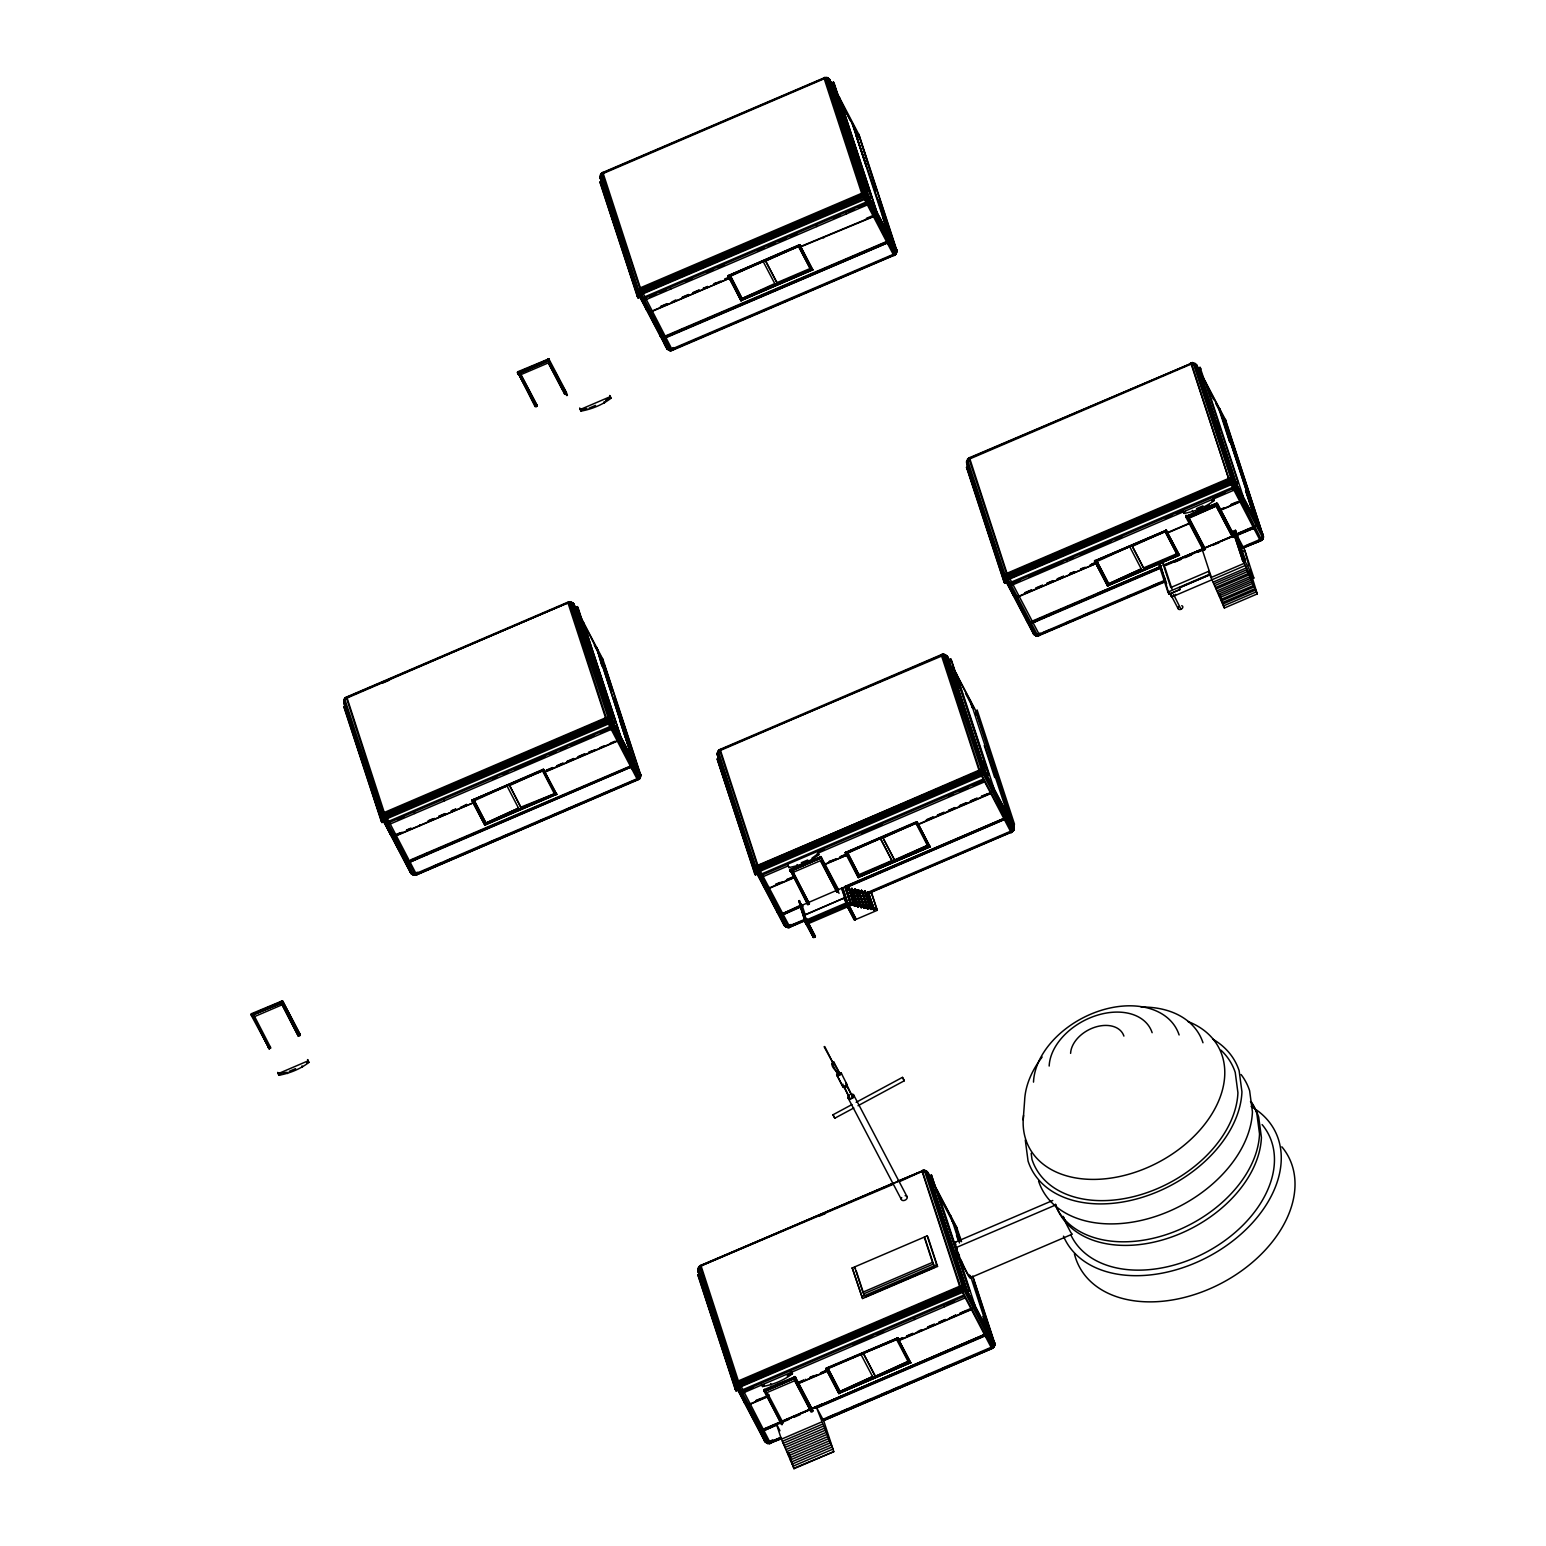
<?xml version="1.0" encoding="UTF-8"?>
<svg xmlns="http://www.w3.org/2000/svg" width="1546" height="1546" viewBox="0 0 1546 1546"><rect width="100%" height="100%" fill="white"/><g stroke="black" fill="none" stroke-linecap="round" stroke-linejoin="round"><path stroke-width="1.5" d="M570.629 602.225L567.826 602.186L346.729 696.956L384.278 812.539L416.666 874.862L639.851 778.585L611.018 721.808L605.568 717.827L383.157 812.964L381.514 817.505L410.308 872.35C412.647 875.751 419.72 875.133 412.318 874.031L383.524 819.167C382.403 817.911 383.331 811.302 384.819 813.351L606.399 718.368L569.411 603.23L567.749 602.843L345.802 698.541L344.004 702.27M603.616 173.635L602.843 172.34L640.411 288.039L671.853 349.125C672.993 352.159 673.534 347.637 671.254 349.454M855.498 905.666L854.204 903.888L851.402 905.376L850.261 903.386L851.614 905.28L846.435 888.737L851.286 904.777M850.551 892.313L855.382 905.917L854.281 905.821L849.488 889.414L854.764 905.318C855.576 904.391 851.769 906.362 857.334 904.526M857.895 906.942L851.981 888.39L858.494 906.748L860.716 905.338L855.421 889.143L861.083 907.521L856.291 890.805M856.252 890.747L861.509 907.541L855.982 890.689M864.968 907.985L863.808 905.84L864.716 908.159M863.943 907.637C863.48 907.811 869.432 907.328 869.741 907.463L864.736 890.979L871.364 909.338L864.736 890.979M870.321 907.483L870.997 909.531L864.485 891.153L870.34 907.251L867.113 908.604L868.272 908.372M868.118 908.623L862.32 892.003L868.06 908.719M862.668 892.042L867.615 908.062L870.05 907.483L867.789 908.874M874.34 910.092L872.968 907.773L874.727 909.512L873.761 910.13L874.727 909.512L873.432 907.773L874.746 909.55L873.548 909.937L874.63 909.357M873.819 910.15L874.379 909.879M299.963 1035.472L282.493 1001.847L251.921 1014.466L269.313 1048.806L251.36 1015.471L251.65 1013.635L282.435 1000.822L299.943 1033.907L298.378 1036.245L281.43 1003.412L298.378 1036.245M412.666 874.804L381.92 818.259L381.959 815.283L384.278 812.539L385.766 819.148L415.758 875.171M518.007 371.678L518.123 373.842L518.007 371.678L548.791 358.885L566.59 392.781M601.471 659.891L600.969 657.862L602.843 659.678L601.974 662.79M1011.2 832.637C1009.48 830.279 1015.258 832.212 1013.229 829.062L984.435 774.217L978.695 770.352L1011.2 832.637L1011.528 830.724L978.985 770.237L941.649 656.084C941.379 652.605 947.118 654.615 947.601 657.089L984.995 771.435L983.681 775.106L760.342 871.171L755.337 870.669L755.376 867.692L757.733 864.91L720.146 749.366L942.171 654.306L947.196 656.335L949.843 661.34M812.964 1410.957L795.282 1377.563L764.729 1390.279L782.295 1424.639L764.652 1390.279L764.207 1391.458L764.4 1389.467L795.185 1376.674L812.983 1410.59M790.798 870.862L790.199 869.412L820.984 856.619L838.492 889.684M833.468 82.112L870.862 196.477L869.103 197.231L831.729 82.866L833.468 82.112L834.299 83.697L832.54 84.45L859.112 135.043L859.016 137.903L858.687 134.289L857.102 133.362L857.586 135.391M1186.149 515.224L1186.091 517.33L1185.763 515.494M846.28 888.776L851.092 904.99M518.2 372.953L536.133 406.753L517.929 372.857L518.799 373.765L548.675 360.972L548.791 358.885M794.76 1376.578L794.876 1378.375L764.613 1391.245L764.729 1390.279L764.729 1391.671L764.4 1389.467M808.075 904.565L790.47 870.263L808.326 904.487C810.065 901.163 804.751 906.246 809.408 903.811L792.46 870.978L809.408 903.811M1204.044 550.376L1186.42 516.016L1204.199 550.125M853.798 903.386L849.585 889.626L851.923 888.621L858.648 906.574L857.605 906.188M862.397 891.984L867.19 908.333L870.166 907.115M870.649 908.623L873.49 907.811L874.302 910.092M600.254 178.66L600.041 176.882C602.399 175.645 602.534 171.026 602.515 174.234L600.138 177.771L602.496 182.911L600.737 183.665L638.111 298.011L639.87 297.276M701.555 1266.561L700.454 1267.16L699.932 1265.71L922.44 1171.153L899.888 1181.473M720.262 749.404L718.6 750.235L718.851 751.897L719.277 749.694L720.9 750.544M968.144 460.244L967.757 458.949L969.825 458.196M485.483 823.728L484.845 825.178L484.826 823.554L518.644 808.075L485.85 823.071L473.888 799.958L485.579 822.221M555.458 794.258L543.013 770.816L543.535 769.386L556.753 794.354L555.207 794.026M741.616 299.383L740.978 300.697L740.959 299.074M811.592 269.777L799.147 246.336L799.823 244.925L812.867 269.854L811.264 269.429M839.555 1392.173L838.937 1393.622L838.898 1391.999L872.717 1376.5L839.922 1391.497L827.96 1368.403L839.652 1390.666M894.361 859.557L882.631 837.198L894.632 860.388L927.561 845.353L858.243 875.964L858.146 877.471L930.17 846.764L929.088 845.662M929.88 846.937L916.527 821.738L845.16 852.619L858.262 877.587L858.9 876.138L928.547 846.338L930.016 846.899L917.049 821.796L930.016 846.899M929.069 846.783L916.43 823.226L917.165 821.912L845.16 852.735L846.551 852.638L858.919 876.447M1108.211 584.62L1107.516 585.915L1094.51 560.889L1166.418 530.162L1165.781 531.669L1178.187 555.014L1179.424 555.188L1178.381 554.009L1143.943 568.735L1131.923 545.545L1143.943 568.735M1166.496 530.549L1094.529 561.198L1166.476 530.259M850.706 902.961L847.981 903.56L850.165 903.347M864.485 908.198L863.596 905.995L860.755 907.386L861.934 907.019L856.136 890.689L860.909 907.521L863.77 905.917L858.532 890.09M865.064 891.153L870.147 907.309C863.885 907.019 868.021 906.632 867.596 907.908M874.34 909.357L867.944 891.636L873.219 908.526L870.842 908.681L865.605 892.641L871.268 909.377M602.573 658.789L602.863 662.268L602.979 659.543L573.779 603.926L570.319 601.877L567.884 603.597M1225.012 424.106L1225.707 420.299L1196.488 364.682L1192.295 362.556L1190.613 364.354L967.603 459.838L966.849 463.916L1005.654 580.948L1003.895 581.702L1004.726 583.267L1006.465 582.513M251.766 1015.799L251.901 1014.427L269.545 1048.787M764.323 1390.646L764.516 1391.632M789.948 871.016L790.76 871.577L790.199 869.412M1203.812 550.415L1186.439 516.074L1186.033 517.137M851.904 888.39L857.218 904.816L854.783 905.473L857.16 905.318M547.883 358.885L566.86 395.621L548.386 359.619L517.891 373.591L517.794 371.794M672.22 348.72L670.288 350.691L666.848 348.604L637.648 293.006L637.764 290.204L640.334 287.827L861.644 193.308L865.335 193.521L867.828 195.414L896.622 250.278C896.603 253.525 893.124 257.409 895.192 253.061L866.398 198.197L861.682 193.327L824.308 78.981L824.868 77.397L827.226 78.402M719.644 758.893L717.151 753.849L719.219 750.95L941.166 655.253L942.828 655.639L979.816 770.778L756.748 865.702L756.033 871.229L784.827 926.093L789.175 927.581L784.151 925.513L754.931 869.915C754.525 862.707 760.052 865.451 760.342 871.171L789.871 927.136L803.437 920.972M823.651 1420.581L833.796 1451.655L793.987 1468.7L793.079 1466.188L832.908 1449.143L816.249 1406.957L823.612 1420.658L991.856 1348.653C990.773 1347.262 996.552 1347.281 994.561 1343.203L965.767 1288.34L963.293 1286.446L959.602 1286.253L738.37 1380.926L736.514 1384.114L736.688 1387.245L765.483 1442.109L767.531 1443.539L769.522 1443.442L764.806 1441.529L735.587 1385.931L735.703 1383.129L738.292 1380.752L700.918 1265.42L698.753 1268.802L699.507 1267.913C702.483 1262.502 695.256 1271.643 699.604 1274.252L736.998 1388.617L742.409 1389.873L963.699 1295.162L964.105 1296.418L742.814 1391.129L742.409 1389.873M1228.007 478.7L1259.739 539.67C1260.821 542.859 1263.836 538.143 1263.488 536.365L1234.423 480.671L1231.93 478.777L1228.297 478.584L1007.026 573.257L1006.253 579.924L1036.168 635.87L1038.468 635.928L1039.047 634.362L1036.245 635.696L1033.443 633.86L1004.243 578.262L1004.359 575.46L1006.929 573.083L969.439 457.577M573.218 603.23L611.578 719.025L640.373 773.889C642.846 776.479 636.566 781.677 638.711 778.256M894.844 253.757L896.506 249.389L867.712 194.545L829.738 79.464L827.168 77.455L601.935 174.041L599.867 176.94L637.648 293.006L640.72 294.784L864.349 199.569L867.151 197.308L867.712 194.545C862.05 189.829 860.697 194.893 865.451 198.97L894.767 255.264M979.565 770.971C977.768 768.71 984.551 769.348 984.995 771.435L1013.79 826.298L1013.616 830.318C1009.055 831.613 1013.577 832.869 1012.495 829.951L983.681 775.106C978.328 770.894 979.275 767.802 985.111 772.324L1013.905 827.168L1013.268 830.994M822.762 1419.383L991.083 1347.339L993.885 1345.097L994.445 1342.315L994.271 1346.353L991.72 1347.3L993.402 1347.648L993.15 1345.986L964.337 1291.123L959.602 1286.233L922.247 1171.907L922.827 1170.322L928.257 1173.105L965.651 1287.47L994.774 1344.885M1242.675 548.018C1243.081 546.53 1266.019 540.25 1260.319 539.168L1262.927 538.665L1263.101 534.645C1261.749 542.588 1261.343 541.602 1263.101 534.645L1234.307 479.801L1196.913 365.436L1192.295 362.556M383.756 821.757L381.997 822.511L381.166 820.926L343.772 706.58L345.531 705.826C340.622 703.237 349.299 693.999 344.951 699.642L382.268 813.776L383.852 814.761L606.148 719.876L607.945 717.189L570.609 603.037L568.754 601.896L568.174 603.462L605.568 717.827L610.264 722.697L639.078 777.541L639.464 778.855L637.648 778.875L640.199 777.909L640.373 773.889L639.329 779.223L637.628 778.875L638.749 778.488L416.763 874.224L412.821 874.707M876.215 190.448L858.687 134.289M894.825 254.24L896.506 249.389L896.835 251.959M865.818 893.221L1010.427 831.323L1013.229 829.062L1013.79 826.298L1014.118 828.849M972.763 1275.991L994.716 1343.184L993.634 1346.856M1224.934 423.913L1225.978 421.15M1225.939 422.097L1263.333 536.443L1225.707 420.299L1223.698 418.618L1225.572 420.435L1225.63 423.14M895.984 254.085L867.151 197.308L861.644 193.327L867.635 196.361L896.429 251.225L895.984 254.085L893.762 254.375M978.985 770.237L984.918 773.271L1013.712 828.115L1013.616 830.318M697.922 1270.715L735.587 1385.931L738.679 1387.709L962.288 1292.495L965.091 1290.234L965.651 1287.47C959.061 1284.011 959.718 1286.175 965.574 1289.287L994.368 1344.15L994.271 1346.353M866.939 906.652L867.557 908.874L861.682 890.341L867.808 908.546C868.253 904.874 862.069 909.705 864.716 907.367M871.48 909.029C867.731 910.362 877.007 906.265 871.152 908.719L865.876 892.699M269.313 1048.806L251.65 1013.635M517.601 371.948L535.129 406.656M807.63 904.584L789.967 869.528L789.929 870.688M781.522 1424.446L764.188 1389.583L764.149 1390.743M813.312 937.378L813.621 935.852L815.36 936.026L813.312 937.378L805.64 923.291L800.673 905.202L803.437 913.068M858.687 906.439L857.392 904.603L854.281 905.995L855.479 905.743L848.696 887.752L853.663 904.603L848.619 887.771L854.107 904.062C848.889 906.922 853.875 902.632 855.344 906.033M851.44 905.26L854.068 904.391M855.093 906.246L849.778 889.414L855.093 905.879L857.141 904.661L858.436 906.787M855.073 905.608L849.643 889.394L854.416 905.801L857.18 904.951L851.633 888.757M858.049 890.052L865.006 907.869M861.605 907.483L855.131 889.279L852.696 890.071L857.682 906.845L852.928 890.032L858.301 906.072C857.199 908.024 861.064 903.618 861.547 906.903M864.465 891.346L869.664 907.212C875.596 910.961 873.838 908.932 874.302 909.84L868.717 893.298M864.523 908.004L866.823 906.826L861.605 890.322M866.34 907.096L863.963 908.043M873.954 909.879L867.866 891.655L873.529 907.85L870.282 909.009L871.384 909.261M860.6 905.57L857.528 906.343L852.928 890.032M858.243 889.704L863.905 906.188L861.103 907.599L863.943 906.014L858.629 889.974M602.979 659.543L640.643 774.759L639.6 777.503M846.28 1084.094L847.285 1085.099L842.899 1086.973L836.637 1074.586L841.024 1072.692L841.43 1073.948L840.232 1074.103L833.7 1061.967C826.588 1066.16 844.56 1076.75 838.531 1075.243M834.396 1062.972L833.7 1061.967M895.443 254.394L896.777 250.239L859.112 135.043M952.723 666.886L976.396 711.952L1014.06 827.168L1012.128 830.666M994.716 1343.165L993.672 1345.928M603.23 172.939L601.993 174.427L640.141 289.063L861.798 194.332L862.823 192.786L825.545 78.749L824.173 77.822L602.863 172.456L600.041 176.882L639.039 295.692L637.3 296.446L638.111 298.011M717.421 754.68L717.615 753.733C722.678 744.573 714.078 756.149 719.779 759.82M966.849 463.916L966.926 462.08C968.318 456.167 970.25 458.911 966.579 463.046L1004.243 578.262L1007.316 580.04L1230.945 484.806L1233.747 482.565L1234.307 479.801C1228.645 475.086 1227.292 480.149 1232.046 484.227L1261.188 540.482M858.474 889.684L864.369 908.024L863.789 906.458M1023.201 1119.961L1024.631 1100.52A96.065 65.763 -27.7 0 1 1042.139 1057.02M857.991 906.922L860.407 905.396L854.861 889.221L860.542 905.164M1190.98 363.445L1228.877 479.318L1191.193 362.885L1196.913 365.436M663.447 338.709C662.171 341.666 668.838 355.02 672.452 349.106L671.351 349.667M1003.779 818.491L842.841 887.713L848.252 904.081L846.899 904.719L850.474 902.903L845.353 886.283L1003.779 818.491L1004.32 819.515L845.778 887.848M867.287 908.236L861.547 890.573L859.209 891.578L864.195 907.831L859.499 891.443M917.145 822.395L845.333 852.967M826.492 1368.481L897.298 1339.358L897.782 1337.85L826.337 1368.075L839.323 1393.255M1108.289 582.997L1096.597 560.715L1108.579 583.828L1141.354 568.831L1107.554 584.311L1107.516 585.915L1179.482 555.111L1107.458 585.818M922.537 1170.573L925.107 1170.38L927.851 1172.37L957.051 1227.968L956.356 1231.775M855.344 889.066L861.566 907.251L860.6 905.183L857.914 905.879M861.373 907.251L863.615 906.033L858.069 889.858M870.282 907.173L870.92 908.623M873.761 909.512L876.563 908.874L877.316 910.285L856.233 919.31L848.967 905.164L847.034 906.439M867.113 906.826L861.451 890.361L866.533 906.826M860.446 905.608L854.861 889.221M299.769 1035.627L282.705 1001.653L251.921 1014.466L252.211 1015.799M282.242 1000.764L282.319 1002.929L251.669 1015.393M343.734 701.44L344.661 698.444L346.884 697.381L568.368 602.727M410.192 871.48L410.386 870.533M549.332 360.334L548.134 359.735L567.421 395.177M548.869 359.638L548.366 358.788M601.993 172.785L601.065 175.142L638.401 289.295L641.281 289.952L863.441 194.622L864.059 192.69L826.743 78.556C821.506 77.841 827.999 78.402 830.318 80.179L827.806 77.841L823.883 78.363L603.017 172.881L599.867 176.94L602.341 182.003M666.21 346.787L667.408 349.319L670.288 350.691M717.151 753.849L720.301 749.791L942.19 655.833M717.75 751.53L755.047 867.113L758.989 868.04L981.633 772.382L982.541 769.753L945.186 655.523L943.736 654.287L941.301 656.006M896.622 250.278L893.144 254.414L670.693 349.512L667.543 349.183L638.749 294.32C637.474 293.064 639.58 286.435 640.933 288.87L640.701 287.923M896.893 251.109L896.332 253.428M698.27 1269.749L699.275 1266.58L893.259 1184.294M783.609 923.89L784.189 921.783M806.22 922.44L806.703 923.89L808.094 922.208M838.55 890.863L820.308 856.561M821.525 858.069L820.056 856.639L839.053 893.356M821.255 857.759L790.644 870.63M824.115 1046.661L833.139 1063.3L824.714 1046.526M1193.821 363.658L1191.096 363.484L969.613 458.138L966.463 462.196L968.956 467.259M794.509 1376.616L795.494 1378.51L794.277 1376.694M795.069 1377.95L812.307 1411.595L795.011 1377.409L764.922 1390.936M1032.921 632.237L1033.482 630.13M1186.42 517.234L1216.837 504.518L1216.528 503.3L1234.288 537.216L1217.224 503.262L1234.752 536.481M1234.616 536.887L1216.779 503.146L1186.342 516.77M1217.011 503.455L1217.398 504.073M1263.217 535.515L1260.84 539.071L1241.457 547.497M1262.927 538.665L1263.43 537.196L1234.23 481.618L1228.297 478.584L1233.747 482.565L1262.541 537.409L1262.58 539.341L1260.357 539.631L1263.333 536.443M873.239 908.488L867.692 891.81L873.181 907.908M848 903.637L850.3 902.98L845.237 886.457L846.628 889.452M865.605 892.641L870.746 909.28L870.359 907.309M852.851 890.032L858.243 906.826M870.572 909.203L873.219 908.178M858.185 906.285L852.774 890.052L857.701 906.864M543.69 770.198L471.743 800.306L543.11 769.328L556.27 794.528M789.175 927.581L759.183 871.558L757.695 864.948L758.023 871.693L786.817 926.556L789.349 926.846M517.871 372.76L517.949 373.765M850.358 902.806L844.908 886.65L850.145 902.671M1262.328 538.259L1263.314 536.385M251.438 1013.751L251.592 1015.722M834.376 1062.991L832.618 1064.092M1108.057 585.393L1094.993 560.406M897.685 1338.817L826.55 1369.273M1011.007 830.82L1013.751 829.661L1014.06 827.168M854.281 904.159L848.406 887.984M870.05 907.56L870.785 908.913M861.354 906.671L863.538 905.975M639.58 777.271L640.604 775.628L603.984 663.678M345.106 698.753L344.198 701.324L345.183 697.826L346.729 696.821L347.483 698.135M967.757 458.949L968.782 458.08M1030.795 626.246L1034.003 634.575L1039.009 634.343L1038.178 635.754L1036.129 634.904L1007.316 580.04L1006.929 573.083L1039.492 634.981L1035.549 635.464M858.668 877.22L845.681 852.059M602.534 173.152L600.331 176.824M344.661 698.444L344.12 703.14M548.791 360.044L548.907 360.856M549.062 360.025L518.799 373.765M896.699 252.017L893.917 255.728L861.393 193.443M717.344 752.941L720.591 750.467M717.615 753.733L717.808 751.356L720.301 750.583L718.619 750.564L718.368 752.052L755.685 866.185L757.269 867.171L979.565 772.285L981.362 769.599L944.026 655.446C938.809 654.75 945.302 655.291 947.601 657.089M719.586 750.235L757.424 865.973L978.695 770.352M838.203 891.211L821.042 857.644L790.914 871.326M854.262 918.711L854.957 920.005L855.962 918.517M699.275 1266.58L736.34 1382.221L739.22 1382.878L961.38 1287.547L962.018 1285.615L924.682 1171.482L923.117 1170.496L700.241 1266.271L737.229 1381.409L738.891 1381.795L960.472 1286.813L922.344 1171.114M1011.78 831.632L1012.997 829.7L1012.746 831.304M1013.983 828.927L1011.065 831.265M794.547 1377.525L812.713 1411.324M994.658 1344.943L992.184 1347.861M864.523 907.347L859.112 891.366M640.199 777.909L640.643 774.759M823.438 1420.523L992.725 1348.189L959.641 1286.253L965.091 1290.234L993.885 1345.097L993.402 1347.32M757.695 864.948L756.941 871.577L785.735 926.441L787.59 927.6M789.6 870.05L790.489 870.688M956.046 1231.215L956.935 1228.104L955.042 1226.287M741.462 300.137L728.011 275.575L740.978 300.697L812.81 269.642L811.785 268.753L741.964 298.571L730.002 275.478M909.28 1362.47L910.826 1362.78L909.879 1362.084M600.524 175.123L600.795 173.964M967.39 459.22L969.613 458.93L967.931 458.911L967.661 460.399L1004.997 574.532L1006.581 575.518L1228.877 480.632L1230.674 477.946L1193.338 363.812L1191.193 362.885M698.734 1266.889L697.806 1269.865L735.355 1384.114L737.113 1385.583L740.09 1385.216L963.119 1289.345L964.24 1286.137L926.866 1171.849C920.662 1168.834 921.435 1171.81 928.257 1173.105M567.749 602.843L345.029 698.174M1190.459 363.136L1192.662 363.793M921.957 1172.023L921.918 1170.612M416.666 874.862L416.802 874.05M770.874 1442.476L769.831 1443.597L768.633 1442.437L739.838 1387.574L738.292 1380.752L770.198 1442.747L781.619 1438.63M300.214 1034.738L299.557 1035.743L281.797 1001.692L282.628 1002.484L252.056 1015.393M839.149 97.031L876.543 211.377L873.181 216.401L800.345 246.626M800.499 246.935L873.335 216.711L876.717 211.686L839.323 97.34L838.145 97.842M683.1 328.525L665.882 337.743L887.153 243.012L890.535 238.007L852.542 123.912M917.628 823.535L918.073 824.675L990.638 793.62L994.001 788.595L956.452 673.94L955.273 674.442L956.607 674.249M1004.456 819.94L1007.818 814.916L969.883 699.526L972.086 707.662M1013.5 825.719L1014.485 824.25L977.091 709.904M1218.441 509.832L1218.866 510.992L1239.95 501.967L1243.313 496.942L1205.745 382.287L1204.585 382.79M1235.467 536.114L1253.748 528.268L1257.13 523.263L1219.736 408.917L1229.611 441.17M902.458 1337.773L898.284 1339.551L898.728 1340.691L971.294 1309.636L974.656 1304.611L937.108 1189.956L935.929 1190.459M816.79 1408L985.092 1335.937L988.474 1330.932L970.521 1276.049M730.524 794.277L730.446 795.262M859.19 891.346L864.736 907.483M857.45 904.874L851.827 888.409L856.986 904.7M570.107 601.838C564.966 604.641 573.025 601.665 574.184 604.679M1191.753 362.827L1190.613 364.354M1039.028 634.362L1036.168 635.87M415.932 874.437L411.951 874.36M600.524 174.466L602.186 172.843M894.496 254.742L896.255 253.602M638.942 779.339L640.121 778.082M968.898 458.582L1006.736 574.32L1228.877 479.318M820.965 857.779L790.721 870.862M801.659 908.159L803.611 913.203M810.375 922.228L808.345 922.247M1012.359 831.748L1013.538 830.492M1261.092 539.979L1262.85 538.839M764.806 1441.529L768.633 1442.437L772.614 1439.809M992.435 1347.648L823.148 1420.078M993.015 1347.783L994.194 1346.527M728.92 276.56L727.876 275.826L799.224 244.828L812.404 270.028M1107.767 585.857L1094.607 560.831L1107.67 585.915M1179.482 555.111L1165.839 530.085L1178.999 555.285M639.658 777.947L640.237 776.498M993.73 1346.373L973.4 1281.074M993.653 1345.716L994.677 1344.054L972.994 1277.827M846.358 888.757L851.112 905.338M877.316 910.285L872.041 894.168L871.287 892.738L868.968 893.279M941.881 654.538L947.196 656.335M605.626 400.433L610.496 397.051L609.665 395.486L610.902 398.308C602.244 404.917 591.77 409.168 581.045 411.101L579.789 408.26L581.045 411.101M308.021 1060.885L278.145 1073.678L277.739 1072.402L278.976 1075.243C289.701 1073.311 300.175 1069.078 308.852 1062.469L307.596 1059.628L308.852 1062.469M1225.031 492.556L1212.818 497.793L1214.054 500.614C1205.378 507.223 1194.903 511.475 1184.178 513.407L1182.941 510.567L1176.371 513.388M811.979 858.146L818.414 853.469L817.583 851.904L824.231 849.044M818.414 853.469L818.82 854.725C810.143 861.335 799.669 865.586 788.943 867.519L787.706 864.678L788.943 867.519M787.165 1375.863L792.035 1372.5L791.204 1370.916L792.441 1373.756C783.783 1380.365 773.309 1384.598 762.584 1386.549L761.328 1383.709M769.831 1443.597L767.473 1442.573L738.679 1387.709L738.64 1380.829M518.528 373.127L548.675 360.16L567.285 395.351M671.756 348.913L673.805 347.56L671.853 349.125M894.593 255.245L895.598 254.356M346.401 697.633L383.157 812.964L384.819 813.351L384.567 812.404M543.516 770.584L473.153 800.345L485.463 824.231M408.067 865.489L411.275 873.819L417.787 872.253M967.835 459.51L969.902 458.814M718.446 750.602L719.47 749.733M1166.244 531.341L1095.863 560.985L1108.192 584.987M1038.352 634.169C1043.801 630.884 1035.202 637.493 1033.443 633.86M1234.056 537.332L1216.992 503.899M789.04 925.822L791.088 924.469L787.977 926.402L784.827 926.093L782.237 920.199M1011.528 831.845L1012.881 831.265M699.101 1266.618L700.125 1265.768M769.695 1441.838L771.86 1440.698M993.537 1347.281L991.469 1348.035L959.351 1286.369M671.524 349.821L672.433 349.106L671.061 350.768L669.534 349.647L640.72 294.784L640.411 288.039L638.073 290.803L638.054 293.759M840.038 1073.484L841.024 1072.692L847.285 1085.099M415.217 874.166L411.275 873.819L382.616 818.82L382.442 815.689L384.278 812.539L384.606 819.283L413.4 874.128L415.642 874.398M910.671 1362.915L897.608 1337.831L910.826 1362.78M894.883 253.988L896.351 251.998M870.649 908.913L865.625 892.873L864.755 891.211L862.417 892.216M864.272 907.657L863.75 906.536L864.137 907.425M631.638 768.652L630.362 766.082L427.45 852.677L427.005 854.861M1161.181 566.165L1050.178 613.433L1049.715 615.617M845.295 886.921L851.112 905.222M781.735 1421.74L984.435 1334.507L763.28 1429.625L823.554 1403.845M728.9 276.56L741.597 299.731M894.593 254.53L672.259 349.821M894.767 255.032L672.568 350.246L669.65 350.44L666.519 347.947M347.116 697.439L346.053 697.323M968.588 458.273L969.574 457.751M415.623 873.413L416.84 873.026M416.454 874.727L638.633 779.532L609.317 723.47C604.583 719.392 605.935 714.329 611.578 719.025L611.018 721.808L608.216 724.05L386.925 818.762L383.524 819.167L381.244 816.636M719.45 750.428L720.533 749.849M1186.497 516.035L1216.431 503.436M1186.342 516.519L1216.335 503.474M1216.953 504.228L1186.787 516.905M1261.362 540.288L1242.675 548.386M846.106 853.315L916.933 822.994L929.494 846.918M1011.876 831.439L866.977 893.569M1012.05 831.941L867.287 894.013M853.779 1107.999L834.821 1118.202L833.681 1116.115L832.985 1114.782L851.923 1104.578M856.136 1102.317L902.458 1077.349L903.366 1079.011L904.294 1080.77L857.991 1105.738M699.932 1265.942L893.375 1183.038M794.663 1377.93L764.594 1390.762M826.859 1369.408L839.575 1392.463M872.968 907.773L867.673 891.984M848.058 903.772L846.957 904.777M788.808 926.73L785.484 926.711L783.513 923.677M846.976 904.7L848.213 904.101M637.3 296.446L599.906 182.08L601.665 181.346M852.001 122.868L889.394 237.234L882.669 216.653M869.934 198.796L871.693 198.043L834.299 83.697M644.875 298.204L866.166 203.492L865.741 202.236L644.469 296.948L644.875 298.204L645.706 299.789L866.977 205.077L866.572 203.821L858.436 207.299M649.475 296.735L655.755 294.049M659.949 292.252L666.229 289.566M685.361 281.391L691.758 278.647M706.851 272.173L713.421 269.371M717.808 267.497L724.378 264.675M757.231 250.626L763.782 247.804M768.169 245.93L774.739 243.128M779.126 241.253L785.697 238.432M790.064 236.557L796.634 233.755M833.41 218.005L839.807 215.281M848.252 211.667L854.358 209.058M875.384 211.879L876.543 211.377M799.765 244.886L727.876 275.826M875.538 212.189L876.717 211.686M728.05 276.058L799.9 245.312M728.398 276.27L799.804 245.698M728.804 276.405L799.649 246.085L811.998 269.951M730.292 276.309L763.067 261.313L774.759 283.575L741.964 298.571M766.314 262.144L777.348 283.498L765.618 261.139L798.528 246.085L810.548 269.275L798.799 246.916M660.451 306.495L667.06 303.673M682.192 297.199L688.53 294.494M692.743 292.677L699.063 289.972M703.275 288.174L707.662 286.667L703.449 288.484M714.001 283.575L718.6 282.57M724.823 278.937L729.152 277.101M866.34 218.373L872.91 215.57L873.335 216.711M660.606 306.804L667.215 303.982M671.621 302.088L675.873 299.905L676.298 301.045M682.366 297.508L688.685 294.803M692.898 292.986L699.236 290.281M714.271 283.846L720.861 281.024M725.267 279.13L729.944 278.087M651.91 311.113L731.103 277.565L652.064 311.422L651.62 310.282M731.181 277.178L741.694 297.74M517.446 372.663L549.081 359.136M518.451 372.895L548.27 360.141M536.037 406.579L537.216 406.076L520.751 374.712L548.27 362.924L564.734 394.288L565.913 393.786M777.078 282.647L810.278 268.444M740.998 299.673L812.133 269.217M740.882 300.079L812.539 269.41M740.863 300.562L812.867 269.854M660.509 335.192L656.934 326.303M890.535 238.007L882.457 215.396M665.128 336.081L886.476 241.582L887.752 244.171M724.262 311.48L665.34 336.719L886.612 241.968M665.746 337.318L887.153 243.012M520.751 374.712L520.268 373.243L536.733 404.608L534.955 406.327M566.3 391.95L564.251 392.839L564.734 394.288M891.54 256.153L671.119 350.188L668.452 349.531L639.658 294.687L640.411 288.039L641.88 294.648L670.693 349.512L672.897 350.208M580.214 409.516L610.09 396.742M580.62 409.845L586.881 408.453M589.142 408.125L595.539 405.4M382.886 682.965L389.534 680.124M577.354 606.612L575.595 607.365L612.989 721.711L614.748 720.958L577.354 606.612L578.185 608.196L615.559 722.542L613.82 723.296M381.997 822.511L344.603 708.165L346.362 707.411M576.426 608.931L578.185 608.196M581.856 622.033L583.035 621.531L620.41 735.877L619.405 736.688L620.584 736.186L583.19 621.84L582.011 622.342M969.458 457.713L1191.096 363.484M1003.895 581.702L966.501 467.336L968.26 466.583M1200.082 367.368L1198.324 368.122L1235.698 482.468L1237.457 481.714L1238.288 483.299L1236.529 484.053L1199.155 369.707L1200.894 368.953L1200.082 367.368L1238.288 483.299M1004.726 583.267L967.332 468.921L969.091 468.167M1204.74 383.099L1205.919 382.596M601.858 665.669L596.466 647.117L633.821 762.758L597.007 648.141L602.399 666.693M381.166 820.926L388.336 821.448L609.626 726.736L610.863 729.577L389.573 824.289L388.336 821.448M388.742 822.704L610.032 727.992M397.535 819.438L403.815 816.752M492.343 778.875L496.71 777M503.281 774.179L507.668 772.304M514.238 769.502L544.888 756.38M549.274 754.506L555.845 751.685M560.212 749.81L566.609 747.066M570.88 745.249L587.963 737.944M594.166 735.278L590.089 737.036L590.495 738.292M600.273 732.669L610.457 728.321L610.863 729.577M391.524 833.835L390.365 834.338L388.104 827.458M391.698 834.144L390.52 834.647L388.278 827.767M543.748 769.502L471.743 800.306L484.845 825.178L556.734 794.238L555.671 793.253L521.215 807.978L509.214 784.788L521.215 807.978M471.916 800.538L543.767 769.792M474.158 800.809L506.953 785.812L518.915 808.906M509.484 785.619L542.414 770.584L554.415 793.774L520.944 807.147M399.912 832.888L395.505 834.763L395.931 835.922L474.989 802.084L395.776 835.613M406.521 830.047L410.927 828.173M428.184 820.791L432.397 818.974M438.716 816.269L445.055 813.563M451.799 811.998L451.374 810.858L455.703 809.002M466.525 804.364L462.467 807.051M546.298 770.217L552.54 767.55M556.715 765.772L562.957 763.086M573.721 758.487L567.131 761.308L567.575 762.449M578.127 756.612L584.717 753.791M589.123 751.897L595.983 749.907M395.66 835.072L402.269 832.25M406.675 830.357L411.081 828.482M428.339 821.1L434.658 818.394M438.89 816.578L445.209 813.872M455.935 809.273L451.374 810.858M460.341 807.399L466.95 804.577M546.453 770.526L552.714 767.86M556.869 766.082L563.13 763.395M567.285 761.618L573.779 758.854M578.088 756.999L584.562 754.235M588.871 752.38L595.365 749.617M599.674 747.762L603.984 745.906M610.477 743.143L614.786 741.288M544.482 771.956L617.047 740.901M1011.471 583.46L1232.761 488.749L1232.336 487.492L1011.065 582.204L1012.301 585.045L1233.592 490.333L1233.167 489.077M1013.983 582.881L1020.263 580.194M1028.631 576.619L1034.912 573.933M1062.624 562.068L1037.018 573.025L1037.424 574.281M1069.078 559.304L1073.446 557.43M1080.016 554.628L1110.685 541.506M1115.053 539.631L1121.623 536.81M1165.413 518.065L1171.984 515.262M1184.178 513.407L1183.772 512.151L1185.531 511.397M1196.546 508.615L1202.962 505.871M1205.667 506.875L1209.822 505.098M1187.579 518.297L1216.258 506.025L1232.684 537.293M1216.258 506.025L1188.893 518.258L1188.43 516.789L1204.894 548.154M1013.074 595.113L1014.408 594.92L1013.248 595.423L1010.833 588.234M1241.979 497.136L1243.139 496.633L1239.776 501.658L1218.712 510.682M1242.134 497.445L1243.313 496.942M1094.8 561.411L1166.399 530.954M1096.887 561.565L1129.682 546.569L1141.644 569.682M1132.213 546.376L1165.124 531.341L1177.144 554.531L1165.413 532.172M1024.843 592.698L1031.453 589.876M1035.859 587.982L1042.468 585.161L1042.912 586.301M1046.681 583.344L1053.019 580.639M1057.232 578.842L1063.551 576.136M1069.871 573.411L1074.257 571.923L1070.045 573.721M1080.596 568.831L1085.195 567.826M1091.418 564.193L1096.114 562.203L1096.539 563.343M1230.751 504.556L1237.322 501.754M484.884 824.173L556.019 793.716M1024.998 593.007L1031.607 590.185M1036.013 588.292L1042.622 585.47M1046.855 583.654L1053.174 580.948M1057.387 579.151L1063.706 576.445M1080.867 569.102L1085.253 567.208M1089.659 565.334L1096.269 562.512M1219.968 509.562L1224.355 507.687M1230.906 504.866L1235.293 502.991M484.748 824.578L556.405 793.89M484.71 824.926L556.676 794.122M1018.505 596.37L1097.718 562.821L1018.659 596.679L1018.215 595.519M1167.211 532.713L1191.193 522.451M404.376 859.692L400.801 850.783M1191.367 522.761L1167.365 533.022L1166.94 531.882M404.917 860.716L402.095 854.107M411.062 859.692L427.45 852.677M468.148 835.961L409.207 861.199L630.478 766.468M426.793 854.223L409.748 862.243L630.903 767.106L409.613 861.818M415.739 873.625L638.111 778.314L640.488 774.759L611.694 719.914C605.336 716.281 605.472 717.305 611.501 720.861L640.295 775.706L638.459 779.029L416.125 874.302M434.271 865.953L440.9 863.112M445.306 861.219L451.915 858.397M478.39 847.073L482.816 845.179M489.425 842.338L498.256 838.57M502.663 836.676L509.291 833.854M540.172 820.636L544.579 818.742M553.41 814.955L560.019 812.133M564.425 810.239L571.054 807.399M575.46 805.524L582.088 802.683M604.177 793.233L610.805 790.393M1143.673 567.904L1176.873 553.7M1107.593 584.929L1178.728 554.473M1242.965 561.295L1232.993 531.36L1235.467 530.297L1236.008 531.322L1233.534 532.404L1242.965 561.295L1245.458 560.232L1235.467 530.297M1107.477 585.335L1179.134 554.666M1257.13 523.263L1219.195 407.873L1219.137 409.168M1233.669 532.868L1236.162 531.805M1027.066 621.724L1025.017 616.12M1169.897 593.838L1180.139 589.451L1169.027 594.205L1160.447 564.928M1031.723 621.337L1050.178 613.433M1163.288 565.256L1235.08 535.534L1244.182 563.343L1211.33 577.412L1202.092 549.139M1236.22 534.046L1253.072 526.838L1254.347 529.408M1091.012 596.679L1031.936 621.956L1161.317 566.59M1172.023 589.142L1164.235 565.334L1253.207 527.225L1233.225 535.786M1161.317 566.57L1097.892 593.258M1163.423 565.662L1232.143 536.249M1049.521 614.979L1032.477 622.999L1159.635 568.561M1032.342 622.574L1159.5 568.155M1165.935 565.392L1203.967 549.12M1212.605 545.409L1219.079 542.646M1236.356 535.264L1253.748 528.268M1174.535 562.184L1180.873 559.478M1185.086 557.681L1191.425 554.956M1197.764 552.251L1201.996 550.434M754.583 873.355L717.189 758.989L718.948 758.236L756.342 872.601L754.583 873.355L755.414 874.92L757.173 874.166M950.771 659.021L949.012 659.775L986.406 774.121L988.165 773.367L950.771 659.021L951.602 660.606L988.976 774.952L987.237 775.706M1237.38 537.177L1239.544 543.574M1038.448 634.382L1164.215 580.542M1043.763 632.372L1050.391 629.531M1065.832 622.922L1070.238 621.048M1083.475 615.385L1090.085 612.545M1127.594 596.485L1132.001 594.611M1151.867 586.108L1158.476 583.267M1246.81 545.467L1251.216 543.574M1164.969 581.083L1038.641 635.193L1037.675 634.44M1242.404 547.941L1260.512 540.984M1041.695 634.034L1163.172 582.05M1039.163 635.503L1165.433 581.683M1243.235 551.052L1244.839 550.357L1236.124 533.776L1241.554 547.091M1210.576 575.112L1208.605 571.344L1170.766 587.538L1162.263 561.565L1164.235 565.334M1169.027 594.205L1167.906 592.099L1209.552 574.281L1224.413 608.003L1257.246 593.935L1249.922 569.933M1242.443 560.27L1244.917 559.208L1245.458 560.232M1179.385 587.789L1209.919 574.726L1179.385 587.789L1180.139 589.451M1169.684 593.2L1171.694 597.007L1245.303 565.488L1246.057 568.039M1213.281 582.069L1246.134 568L1257.246 593.935M1214.151 583.712L1246.984 569.662M1214.77 585.605L1247.603 571.537M1215.736 587.461L1248.588 573.392M1216.219 588.929L1249.071 574.861M1217.185 590.785L1250.038 576.716M1217.746 592.466L1250.579 578.397M1253.845 578.011L1252.241 578.687L1242.771 560.676L1244.375 559.981L1253.845 578.011L1244.743 550.202L1248.859 565.701M1218.596 594.108L1251.448 580.04M970.424 700.551L969.303 699.778M1219.156 595.79L1251.989 581.721M1220.026 597.432L1252.859 583.364M251.09 1014.62L252.848 1013.867M256.984 1012.108L282.725 1001.093L300.214 1035.105M1220.702 599.519L1253.555 585.47M252.095 1014.852L281.913 1002.098L282.01 1000.745M1221.398 600.872L1254.25 586.804M254.394 1016.669L281.894 1004.881M1222.016 602.747L1254.869 588.697M1222.731 604.1L1255.565 590.031M1223.35 605.974L1256.183 591.925M297.895 1034.776L299.943 1033.907M269.68 1048.536L270.376 1046.565M287.479 1073.542L287.073 1072.286L280.309 1073.233L278.551 1073.987L278.976 1075.243M308.427 1061.213L306.668 1061.947L307.094 1063.204M289.218 1071.359L295.615 1068.615M861.914 832.908L881.877 824.385M948.394 795.9L952.819 794.006M959.486 791.165L968.337 787.358M972.782 785.465L983.874 780.73L984.28 781.986L817.989 853.16L818.82 854.725M788.112 865.934L762.99 876.698L762.584 875.442M801.311 862.726L807.727 859.982M789.639 870.417L821.274 856.87M820.675 858.32L790.219 871.171M792.943 872.446L820.443 860.678L836.908 892.042L838.087 891.52M763.782 886.747L764.941 886.245M765.115 886.554L763.937 887.056L760.941 877.896M992.822 789.098L994.001 788.595M845.681 853.16L917.107 822.607M848.483 854.088L859.267 875.48L847.575 853.218L880.37 838.222L892.332 861.335L880.64 839.053M882.901 838.029L915.831 822.994L927.832 846.184M775.532 884.351L779.938 882.457M786.547 879.635L793.156 876.795L793.6 877.954L769.348 888.332L768.922 887.172M829.12 861.412L835.903 859.46M839.942 856.774L846.454 853.991M926.421 819.767L933.03 816.945M937.417 815.051L944.026 812.23M948.413 810.355L955.022 807.534M959.409 805.64L966.018 802.818M970.405 800.944L977.014 798.123M981.401 796.229L990.368 792.769M775.686 884.66L782.295 881.838M786.701 879.945L793.33 877.104M829.352 861.682L835.961 858.861M840.367 856.986L846.957 854.146M926.595 820.076L933.185 817.254M937.591 815.36L944.181 812.539M948.587 810.664L955.177 807.843M959.583 805.949L966.173 803.128M970.579 801.253L977.169 798.432M981.555 796.538L988.165 793.716M769.193 888.022L793.427 877.645M825.062 864.098L848.406 854.474L825.216 864.407L824.791 863.267M917.899 824.366L990.464 793.311M858.996 874.65L892.061 860.484M849.314 906.111L806.278 924.527L798.722 900.912L802.084 905.28L804.964 914.073M858.223 876.775L929.629 846.203M858.127 877.181L930.093 846.532M858.146 877.471L930.17 846.764M777.213 912.353L778.334 913.126L774.759 904.236M800.867 905.086L782.624 913.609L842.841 887.713L843.382 888.737L841.565 888.37L847.266 905.318M845.643 887.423L1004.32 819.515M803.031 906.014L783.165 914.652L800.21 906.632L801.195 905.647L798.722 900.912M801.021 908.391L802.181 907.889M846.377 888.969L848.715 887.984L850.029 890.457M856.001 890.921L858.339 889.916L859.209 891.578M804.345 915.039L843.807 898.149L847.324 905.434M804.268 915.831L806.761 920.585L803.534 915.676L843.807 898.149M865.625 892.873L867.963 891.868L869.567 894.921M789.156 926.035L806.394 918.653M807.244 919.136L786.238 927.117M806.819 919.793L846.3 902.883M871.905 891.655L1011.045 832.115M789.871 927.136L805.659 920.488M805.582 922.17L847.826 904.101L848.657 904.874L805.64 923.291L800.094 905.975M805.524 922.614L848.194 904.352M805.543 923.001L848.483 904.623M841.43 1073.948L837.043 1075.842L838.048 1075.05L831.999 1063.281M842.899 1086.973L842.976 1084.152M844.155 1087.785L847.092 1086.529L845.894 1082.896L852.928 1097.66L850.01 1098.916L843.768 1086.587M897.801 1181.163L924.179 1170.283M818.839 1216.354L825.487 1213.513M737.829 1390.183L736.07 1390.936L735.239 1389.371L697.845 1275.006L699.604 1274.252M931.426 1175.037L929.668 1175.791L967.893 1291.722L969.632 1290.968L931.426 1175.037L969.632 1290.968M736.07 1390.936L698.676 1276.59L700.435 1275.837M930.499 1177.376L932.257 1176.622M936.084 1190.768L937.263 1190.265M951.988 1221.398L951.08 1216.586M852.233 1267.952L927.214 1235.853L928.064 1237.515L937.533 1266.425L862.571 1298.524L852.233 1267.952L862.571 1298.524M955.042 1242.308L1052.749 1200.488M1055.86 1204.894L956.046 1247.622L956.897 1249.226A16.929 1.411 66.8 0 1 956.124 1246.656M864.601 1295.49L862.861 1292.185L932.528 1262.367L924.315 1237.244L925.165 1238.887L933.398 1264.029L863.731 1293.828L856.252 1270.986M861.702 1296.862L936.663 1264.783L927.214 1235.853M865.354 1296.939L935.021 1267.121M970.154 1277.846L1072.306 1234.133A19.306 1.623 66.8 0 1 1070.45 1231.814L1067.049 1225.36A19.306 1.623 66.8 0 1 1063.049 1216.489M735.239 1389.371L736.998 1388.617M967.062 1290.137L968.82 1289.403M753.289 1387.149L743.24 1391.458L743.645 1392.714L964.936 1298.002L964.53 1296.746M852.754 1344.576L872.524 1336.111M876.93 1334.237L883.52 1331.415M946.191 1304.592L954.346 1301.094M763.84 1390.472L765.599 1389.719M767.666 1388.83L795.475 1376.926M810.645 1410.628L794.18 1379.264L794.663 1380.733L767.145 1392.502L783.068 1422.842L781.89 1423.344M744.438 1402.782L745.597 1402.28M745.771 1402.589L744.592 1403.092L742.177 1395.903M974.656 1304.611L971.12 1309.327L898.555 1340.382M825.989 1368.983L897.84 1338.063L825.815 1368.751L838.937 1393.622L825.951 1368.5M826.144 1369.099L897.82 1338.411M756.013 1400.444L769.038 1395.246M798.2 1382.395L803.63 1380.056M809.775 1377.428L814.104 1375.573M820.617 1372.79L824.946 1370.935M906.613 1335.976L912.874 1333.309M927.793 1326.912L934.402 1324.091M938.789 1322.217L945.379 1319.395M955.544 1315.047L950.056 1318.352M959.911 1313.172L970.849 1308.496L971.294 1309.636M756.168 1400.753L760.458 1398.917M798.374 1382.704L803.804 1380.365M810.007 1377.718L816.617 1374.877M821.023 1373.003L825.409 1371.109M898.458 1339.86L902.613 1338.082M906.787 1336.285L913.029 1333.618M917.203 1331.84L921.203 1329.734L921.648 1330.893M927.851 1327.28L934.325 1324.497M938.635 1322.661L945.108 1319.878M949.437 1318.042L955.911 1315.26M960.221 1313.424L966.694 1310.641M749.849 1404.039L769.154 1395.767M798.722 1383.11L827.728 1370.703M798.876 1383.419L829.062 1370.51M875.017 1375.573L863.286 1353.214L875.287 1376.423L908.217 1361.369L874.321 1376.829M838.956 1392.598L910.285 1362.239M838.821 1393.004L910.478 1362.335M838.782 1393.371L910.749 1362.567M838.802 1393.487L910.807 1362.683M987.933 1329.908L988.474 1330.932M758.989 1429.161L756.168 1422.533M763.144 1429.219L822.086 1403.981M829.371 1401.352L984.551 1334.894L985.71 1337.097M776.556 1424.504L763.821 1430.668L776.981 1425.045M780.943 1422.861L763.685 1430.243L763.086 1429.006M783.088 1421.953L789.542 1419.189M793.852 1417.334L800.306 1414.571M815.36 1408.135L984.976 1335.531L984.435 1334.507M811.766 1410.551L810.587 1411.054L810.104 1409.604M812.307 1411.595L811.128 1412.097L794.663 1380.733M769.811 1442.051L780.769 1437.355M772.903 1440.988L779.532 1438.147M828.057 1417.392L836.888 1413.604M841.295 1411.711L847.904 1408.889M852.329 1406.995L858.938 1404.174M863.364 1402.28L869.973 1399.439M881.007 1394.724L887.617 1391.883M892.042 1390.009L898.651 1387.168M903.057 1385.274L909.686 1382.453M925.126 1375.843L929.533 1373.95M942.77 1368.287L949.418 1365.447M781.155 1438.051L766.893 1443.133L737.597 1387.612L738.35 1380.965L736.031 1383.728L735.993 1386.685M770.836 1442.65L779.667 1438.882M823.844 1419.962L991.701 1348.131M770.526 1443.172L781.89 1438.398M793.079 1466.188L781.406 1439.191L821.216 1422.146M782.489 1441.258L822.298 1424.214M783.165 1443.346L822.974 1426.301M784.247 1445.413L824.057 1428.369M784.943 1447.5L824.752 1430.456M786.025 1449.568L825.835 1432.524M786.701 1451.655L826.511 1434.611M787.784 1453.723L827.593 1436.678M788.46 1455.81L828.289 1438.785M789.542 1457.878L829.371 1440.833M790.238 1459.965L830.047 1442.94M791.32 1462.033L831.13 1444.988M791.996 1464.139L831.825 1447.095M793.774 1468.294L833.796 1451.655M1261.671 540.095L1232.993 483.454L1228.297 478.584M832.115 83.658L827.96 77.744L824.018 79.097M1190.478 363.6L1195.271 363.426L1198.015 368.334M567.73 602.38L569.508 602.36M941.147 654.789L942.519 654.383M1004.649 579.016L1004.687 576.04L1007.006 573.295L1008.475 579.905L1037.289 634.749L1039.492 635.445M415.391 875.075L416.782 874.688M788.808 927.484L790.199 927.098M921.803 1170.805L926.614 1171.095L929.378 1176.004M921.822 1171.288L923.58 1170.786M764.884 1391.458L795.378 1377.988M769.464 1443.5L770.855 1443.133M601.317 173.326L603.017 173.693L601.336 173.654L601.549 174.988M812.578 270.028L799.669 244.906M556.463 794.528L543.11 769.328M897.298 1339.358L909.55 1362.702M827.767 1370.78L829.062 1370.49M837.835 1074.431L836.637 1074.586L842.473 1085.717M670.52 350.71L672.162 350.44M1037.115 635.966L1038.757 635.696M943.35 655.446L944.509 655.311M416.029 874.939L413.458 875.094M787.803 927.6L789.446 927.349M824.578 77.648L825.641 77.86M1037.868 634.71L1033.598 633.86L1033.115 631.29M786.45 926.943L788.866 927.407M845.817 852.464L858.359 877.568M910.343 1362.954L897.182 1337.754M1031.356 627L1033.598 633.86L1038.178 635.754M762.139 1433.934L764.381 1440.795L767.86 1442.36M281.778 1001.634L282.976 1002.291L281.527 1000.842M764.458 1438.959L764.941 1441.51L767.995 1442.534M570.319 601.877L572.542 602.669L575.305 607.578M943.736 654.287L945.592 655.427M924.392 1170.303L926.247 1171.443M600.273 658.673L602.843 659.678M803.804 915.889L806.606 920.624M251.979 1015.819L251.109 1014.079M569.566 601.8L573.779 603.926L610.999 718.291L609.742 721.827L386.481 817.853L381.649 817.351M571.092 602.901L573.083 603.365M768.246 1443.616L766.893 1443.133M825.235 77.474L824.173 77.822M768.98 1443.384L764.381 1440.795M664.761 341.743L667.002 348.604L668.8 349.396M784.286 925.494L786.102 926.305L784.305 925.494L782.063 918.633M846.512 903.54L847.826 904.101L842.647 888.254M548.154 359.735L548.115 358.807M667.833 349.164L668.877 349.493M826.453 77.377L830.511 82.73M828.308 78.517L831.419 83.078M857.431 134.289L858.977 135.178M1036.883 635.947L1034.139 634.44L1005.344 579.576L1005.171 576.445L1007.296 573.16M847.382 906.652L854.687 920.044M409.381 868.523L412.067 874.302M821.448 857.74L820.984 856.619M1224.973 420.956L1225.959 422.135M1036.245 635.696L1035.395 634.652M1035.395 635.561L1032.941 629.84M602.051 661.34L602.901 662.384M755.066 869.78L759.898 870.263L983.159 774.237L984.416 770.7L947.041 656.354M956.317 1228.626L961.032 1241.245M766.739 1443.23L765.753 1442.032M268.772 1048.613L268.328 1047.434M851.575 904.719L845.353 886.283M410.386 872.446L410.096 871.268M637.648 780.054L605.278 717.943M1194.903 363.774C1189.821 362.015 1191.309 364.74 1196.333 364.701L1233.727 479.047L1232.471 482.584L1009.209 578.61L1005.905 579.016L1003.972 577.392M832.985 1114.782L834.821 1118.202M1225.302 419.546L1225.978 421.169M976.26 713.093L1013.674 829.023M637.416 291.189L639.155 292.658L642.15 292.291L865.161 196.419L866.301 193.211L828.927 78.923C825.004 78.208 823.226 77.976 827.902 78.614L865.258 192.844L864.33 195.492L641.687 291.131L637.764 290.204L600.312 175.297M637.377 292.136L639.31 293.759L642.614 293.354L863.866 198.661L866.591 196.477L867.132 193.791M956.645 1227.215L961.554 1241.689M754.661 869.045L755.337 870.669M603.23 661.379L578.629 613.917M780.807 1423.093L780.537 1422.262M735.316 1385.061L737.268 1386.685L740.553 1386.279L963.815 1290.272L965.071 1286.716L927.291 1171.655C922.807 1171.346 921.184 1170.805 925.841 1171.539L963.197 1285.77L962.288 1288.417L738.737 1384.346L735.703 1383.129L698.348 1268.899L699.642 1266.135L701.246 1266.483M381.282 815.67L383.041 817.138L386.017 816.771L609.047 720.9L610.168 717.711L572.793 603.404C568.889 602.708 567.111 602.457 571.769 603.095L609.124 717.344L608.216 719.972L385.572 815.612L381.63 814.703L344.275 700.473L344.333 699.121L346.884 698.174L345.183 697.826L344.681 700.377M1202.459 376.78L1224.915 419.894M1208.18 389.09L1213.726 399.641M1215.948 403.854L1221.475 414.405M1232.761 488.749L1233.592 490.333M1232.993 531.36L1233.515 532.384M1214.054 500.614L1212.818 497.793M1216.412 506.489L1232.297 536.733M1188.758 517.794L1205.378 549.622M1190.014 522.374L1190.285 523.224M1182.941 510.567L1183.772 512.151M1185.879 517.06L1203.426 550.318M1166.264 530.162L1179.327 555.246M1166.148 531.495L1178.593 555.207M1159.577 565.314L1158.456 563.208L1167.906 592.099M1180.989 609.259L1173.472 594.321M1178.091 608.583L1171.134 595.326L1171.694 597.007M833.642 87.31L858.378 135.7M837.159 95.388L842.705 105.94M844.908 110.172L850.455 120.704M852.677 124.936L854.88 129.149M870.862 196.477L871.693 198.043M866.166 203.492L866.977 205.077M966.501 467.336L967.332 468.921M823.419 237.118L823.689 237.968M948.722 659.987C948.51 652.277 936.702 655.601 946.21 655.833L983.585 770.121L982.464 773.309L759.434 869.2L756.458 869.548L754.699 868.079L717.325 753.791M953.148 668.432L974.193 708.512M954.442 672.297L959.989 682.849M965.535 693.4L973.284 708.165M741.268 300.484L728.147 275.536L741.075 300.678M988.165 773.367L988.976 774.952M599.906 182.08L600.737 183.665M846.474 853.005L858.822 876.833M850.648 903.25L851.691 905.338M849.044 905.782L855.924 919.368M855.75 919.58L848.503 906.42M848.252 906.574L855.247 919.909M847.962 906.652L854.957 920.005M846.957 905.821L854.204 919.928M821.061 861.296L836.908 892.042M548.888 363.561L563.15 390.732M804.558 915.696L806.799 919.677M807.92 922.073L815.38 936.258M807.669 921.976L815.206 936.76M807.399 921.938L815.013 937.011M807.611 923.6L814.761 937.205M807.321 923.754L814.452 937.359M807.012 923.851L814.143 937.475M806.703 923.89L813.834 937.514M805.891 922.943L813.544 937.475M717.189 758.989L755.414 874.92M932.702 1182.342L955.95 1226.654M950.5 1216.837L950.539 1215.543L959.506 1243.003M940.644 1198.865L953.94 1224.181M853.798 1095.225L907.173 1196.894M847.092 1086.529L852.928 1097.66M834.183 1063.435L840.019 1074.567M843.942 1086.007L850.01 1098.916M936.663 1264.783L937.533 1266.425M847.942 1097.737L901.318 1199.406M932.528 1262.367L934.267 1265.672M595.886 647.368L596.427 648.392M582.146 621.994L587.673 632.546M594.321 645.204L599.867 655.755M614.748 720.958L615.559 722.542M897.588 1339.01L910.15 1362.934M908.488 1362.2L896.757 1339.841M855.518 1268.706L854.648 1267.063L862.861 1292.185M872.988 1377.351L861.296 1355.088M543.419 770.739L555.864 794.451M826.337 1368.075L839.401 1393.062M796.557 1383.477L796.828 1384.308M472.264 799.649L485.328 824.636M472.206 800.036L485.135 824.984M471.878 800.074L484.942 825.158M764.072 1391.129L781.658 1424.562M779.957 1430.726L776.44 1424.001L781.406 1439.191M697.845 1275.006L698.676 1276.59M419.913 824.694L420.183 825.545M343.772 706.58L344.603 708.165M253.911 1015.2L270.859 1048.033M902.478 1077.427L904.294 1080.77M1225.592 423.024L1262.966 537.37M1246.076 491.493L1256.531 523.514M1219.35 410.424L1229.824 442.427M1245.535 490.469L1255.99 522.49M1217.301 421.671L1219.697 428.841M1239.505 500.827L1239.95 501.967M1235.988 534.298L1244.588 560.618M1232.413 536.385L1232.742 537.39M1219.813 509.252L1220.238 510.393M1211.89 500.112L1212.296 501.368M1192.275 510.431L1192.7 511.687M1219.968 594.456L1224.413 608.003M1208.605 571.344L1209.552 574.281M1164.563 577.508L1166.612 583.789M1159.906 563.904L1164.698 578.571M1074.103 571.614L1074.528 572.754M1066.895 560.251L1067.3 561.507M1011.896 583.789L1012.301 585.045M859.344 136.84L896.738 251.186M879.191 199.589L896.371 252.133M856.291 135.333L866.011 165.074M855.75 134.309L866.224 166.33M853.856 145.865L856.098 152.725M854.436 147.856L856.677 154.716M832.54 84.45L867.692 191.936M846.222 212.536L846.628 213.792M816.346 225.329L816.752 226.586M984.261 745.52L994.716 777.541M956.027 676.723L959.931 688.472M983.855 761.656L986.097 768.517M990.194 792.46L990.638 793.62M707.508 286.358L707.933 287.517M871.287 892.738L876.563 908.874M670.423 287.788L670.829 289.044M846.802 853.836L847.227 854.996M957.708 1233.109L959.95 1239.95M956.472 1235.119L957.979 1239.699M982.85 1316.438L987.894 1331.183M842.299 888.216L847.401 903.869L805.717 921.706L800.403 905.434M841.913 888.254L846.957 903.676L805.91 921.242L799.591 900.526M658.809 329.375L660.471 336.487L658.229 329.627M645.3 298.533L645.706 299.789M956.124 1252.202L958.52 1259.372M644.392 303.287L646.653 310.166M643.484 300.678L646.479 309.857M633.145 276.676L634.633 281.256M614.013 220.865L619.25 236.924M620.313 240.132L626.845 260.23M816.655 854.223L817.061 855.479M944.162 1305.462L944.567 1306.718M797.06 864.543L797.465 865.799M808.075 921.841L808.635 923.522M914.285 1318.236L914.691 1319.492M610.496 397.051L610.902 398.308M608.738 397.805L609.163 399.061M604.08 401.747L604.486 403.004M717.267 754.699L754.931 869.915M582.378 409.091L582.784 410.347M536.733 404.608L537.216 406.076M517.408 372.315L517.717 373.514M603.636 664.664L611.868 689.806M614.844 698.947L635.02 760.632M614.226 699.874L616.468 706.735M619.598 719.296L628.584 746.737M619.811 720.552L628.043 745.713M827.458 1369.872L827.883 1371.012M591.577 651.755L593.819 658.615M577.16 611.23L612.313 718.716M616.777 740.051L617.221 741.21L544.656 772.266L544.211 771.125M805.447 1379.283L805.891 1380.443M795.185 1376.674L795.63 1377.621M792.035 1372.5L792.441 1373.756M790.277 1373.254L790.702 1374.51M770.681 1383.573L771.087 1384.83M782.585 1421.373L783.068 1422.842M788.731 1452.622L793.987 1468.7M768.884 1394.936L769.309 1396.077L750.003 1404.348L749.578 1403.208M764.323 1385.796L763.917 1384.54L762.159 1385.293L762.584 1386.549M763.801 1390.105L764.111 1391.303M763.453 1436.949L764.961 1441.529M473.385 801.427L473.81 802.587M444.166 799.495L444.572 800.751M414.289 812.268L414.695 813.525M389.167 823.032L389.573 824.289M343.908 701.382L382.925 820.192M343.85 702.29L381.514 817.505M360.566 753.694L368.547 778.121M371.426 786.895L373.591 793.542M302.011 1065.89L302.417 1067.146M280.309 1073.233L280.734 1074.489M966.907 460.553L1004.359 575.46L1008.282 576.387L1230.945 480.748L1231.853 478.101L1194.498 363.87C1189.821 363.213 1191.599 363.465 1195.522 364.18L1232.896 478.468L1231.756 481.656L1008.746 577.547L1005.75 577.914L1004.011 576.426L966.521 461.346M1031.182 1153.316L1031.994 1159.423A110.925 75.928 -27.7 0 0 1143.905 1193.686A110.925 75.928 -27.7 0 0 1237.921 1092.732L1235.235 1072.422A110.925 75.928 -27.7 0 0 1220.973 1050.198M1025.288 1140.001L1028.071 1161.085A115.196 78.865 -27.7 0 0 1144.311 1196.681A115.196 78.865 -27.7 0 0 1241.94 1091.843L1239.138 1070.76A115.196 78.865 -27.7 0 0 1212.644 1039.047M717.228 752.999L717.537 755.55M698.193 1271.585L698.27 1268.222L700.956 1266.618L698.463 1268.029M1175.772 594.302A2.551 1.759 -27.7 0 1 1172.776 596.273A2.551 1.759 -27.7 0 1 1171.172 594.36M1181.704 605.703A2.551 1.759 -27.7 0 1 1182.361 608.235A2.551 1.759 -27.7 0 1 1178.844 609.375A2.551 1.759 -27.7 0 1 1178.806 606.631M969.381 1275.102A16.929 1.411 66.8 0 1 967.583 1273.633L964.607 1267.933A16.929 1.411 66.8 0 1 961.11 1260.203M959.448 1256.164A16.929 1.411 66.8 0 1 957.998 1252.395M955.815 1245.071A16.929 1.411 66.8 0 1 955.969 1244.511M969.999 1275.392A19.306 1.623 66.8 0 1 968.298 1275.547L964.897 1269.092A19.306 1.623 66.8 0 1 956.645 1249.381A19.306 1.623 66.8 0 1 955.737 1242.887M1065.02 1220.509A16.929 1.411 66.8 0 1 1063.262 1216.489M1187.85 1021.462A107.157 73.338 -27.7 0 1 1162.959 1159.809A107.157 73.338 -27.7 0 1 1023.549 1115.362M1070.605 1053.367A28.717 19.654 -27.7 0 1 1094.935 1027.22A28.717 19.654 -27.7 0 1 1123.903 1036.091M1049.174 1066.044A55.463 37.974 -27.7 0 1 1096.172 1015.567A55.463 37.974 -27.7 0 1 1152.137 1032.709M1033.501 1082.123A78.44 53.685 -27.7 0 1 1099.96 1010.736A78.44 53.685 -27.7 0 1 1179.115 1034.97M1141.141 1007.064A96.065 65.763 -27.7 0 1 1202.981 1042.758M1038.583 1181.086A115.196 78.865 -27.7 0 0 1154.804 1216.683A115.196 78.865 -27.7 0 0 1252.434 1111.845L1249.632 1090.761A115.196 78.865 -27.7 0 0 1241.09 1074.547M1281.847 1146.803A118.172 80.894 -27.7 0 1 1220.354 1283.798A118.172 80.894 -27.7 0 1 1074.412 1253.845M1251.178 1106.569A118.172 80.894 -27.7 0 1 1225.398 1246.347A118.172 80.894 -27.7 0 1 1063.474 1236.162M1262.096 1124.58A110.925 75.928 -27.7 0 1 1211.136 1249.477A110.925 75.928 -27.7 0 1 1070.914 1235.061M1055.474 1204.16A110.925 75.928 -27.7 0 0 1167.404 1238.443A110.925 75.928 -27.7 0 0 1261.42 1137.47L1258.715 1117.178A110.925 75.928 -27.7 0 0 1250.482 1101.564M1055.145 1204.721A110.925 75.928 -27.7 0 0 1168.525 1233.843A110.925 75.928 -27.7 0 0 1259.526 1133.894L1256.84 1113.584A110.925 75.928 -27.7 0 0 1251.158 1101.602M905.125 1195.696A3.189 2.184 -27.7 0 1 907.038 1198.324A3.189 2.184 -27.7 0 1 902.903 1200.546A3.189 2.184 -27.7 0 1 901.705 1197.551M850.976 1094.124A3.189 2.184 -27.7 0 1 853.663 1096.655A3.189 2.184 -27.7 0 1 848.87 1098.704A3.189 2.184 -27.7 0 1 849.45 1094.781M976.686 712.822L976.318 714.793L975.99 711.199L976.686 712.822M983.043 779.145L761.753 873.857L762.159 875.113L983.449 780.401L983.043 779.145"/></g></svg>
